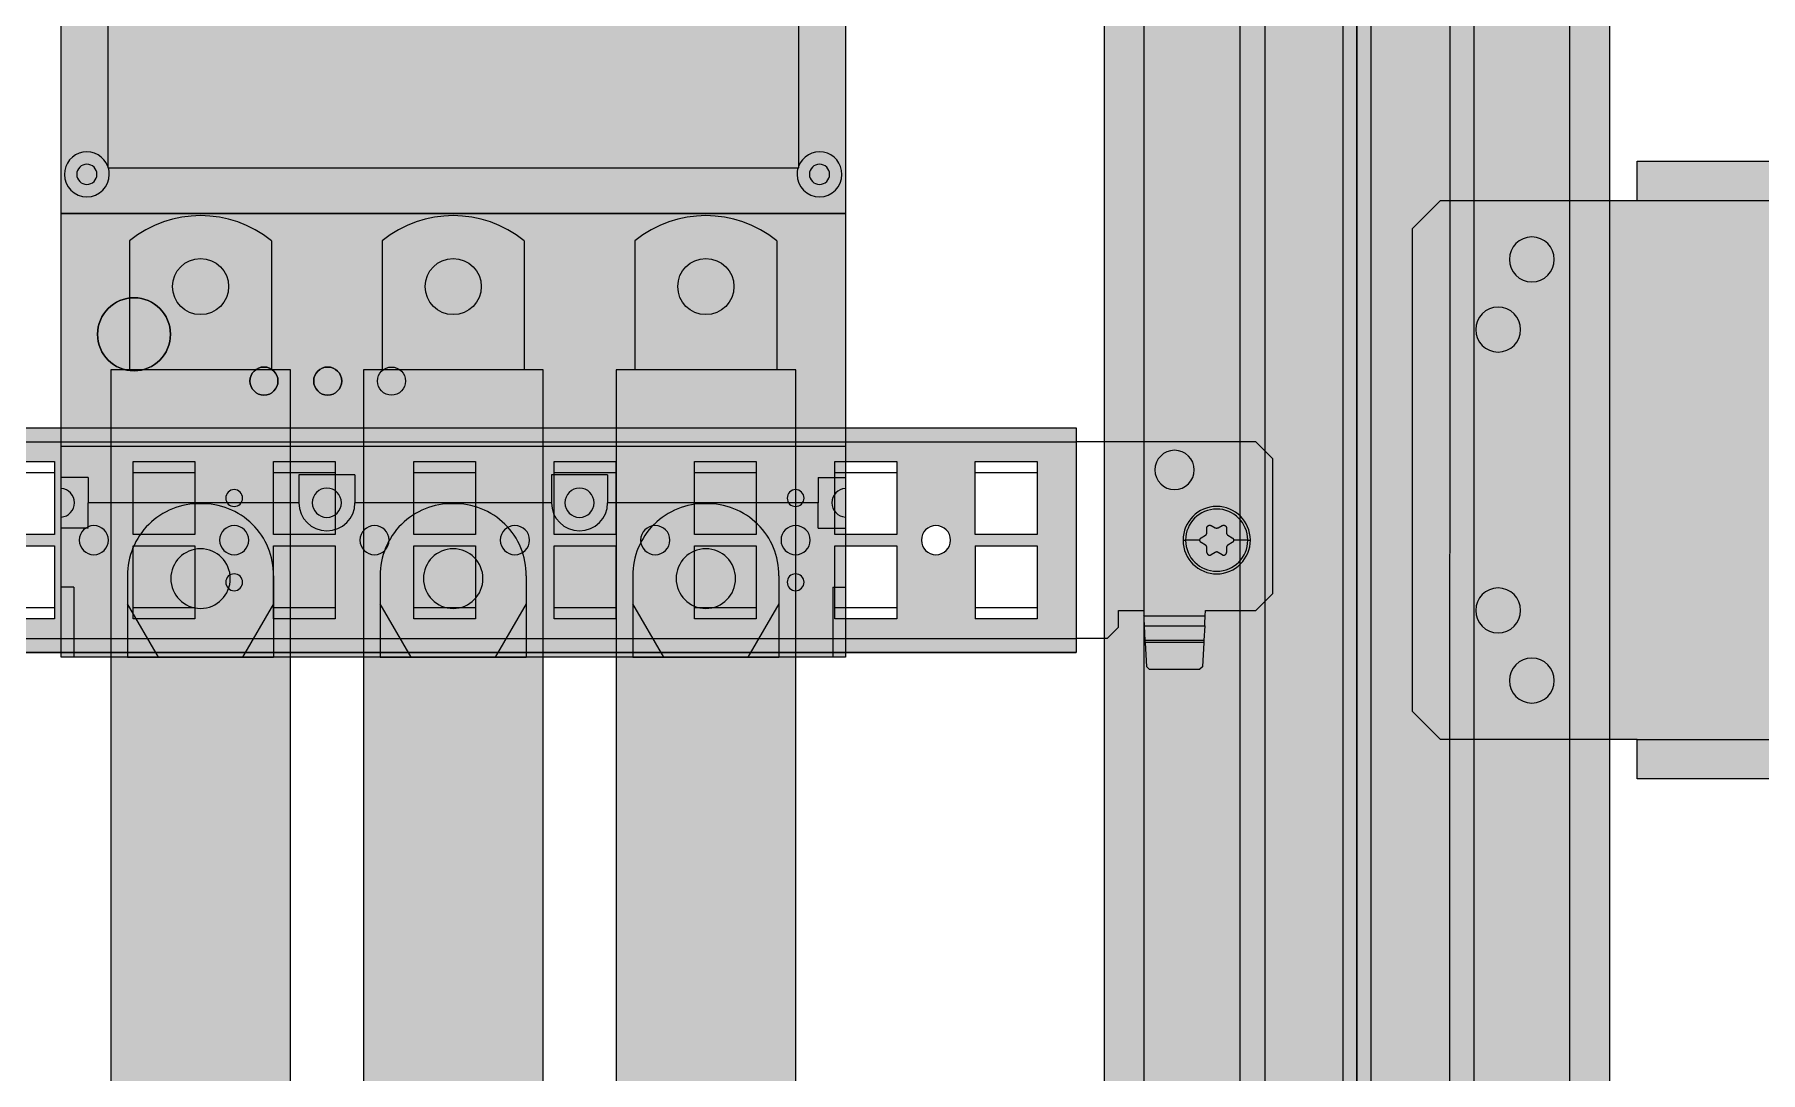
# Model space of a CAD drawing. Header units: millimetres. Extents: x 6914 to 9858, y -2771 to -210.
# Drawn here: x 7078.9 to 7386.3, y -1448.6 to -1263.8 of the extents above; entities that cross this region are included whole.
import ezdxf

# ---------------------------------------------------------------- set-up
doc = ezdxf.new("R2010")
doc.units = ezdxf.units.MM
doc.layers.get('0').update_dxf_attribs({"lineweight": 9})
for name, color, linetype in [('APPAREILLAGE', 7, 'Continuous'), ('HIDDEN', 7, 'Continuous'), ('REPARTITION', 7, 'Continuous')]:
    doc.layers.add(name, color=color, linetype=linetype)
for name, color, linetype, lineweight in [('THICK', 7, 'Continuous', 13), ('Монтаж', 7, 'Continuous', 9), ('тонкая', 7, 'Continuous', 13)]:
    doc.layers.add(name, color=color, linetype=linetype, lineweight=lineweight)

# ---------------------------------------------------------------- blocks, each defined once
blk = doc.blocks.new('VW3A99ACFCB')
at = {"ltscale": 10, "true_color": 0xf0f0f0}
h = blk.add_hatch(color=7, dxfattribs=at)
h.dxf.hatch_style = 1
h.paths.add_polyline_path([(-250, -110), (-250, -103), (-285, -103), (-290, -98), (-290, -12), (-285, -7), (-250, -7), (-250, 0), (250, 0), (250, -7), (285, -7), (290, -12), (290, -98), (285, -103), (250, -103), (250, -110)])
at = {"ltscale": 40}
for p, q in [((-250, -7), (250, -7)), ((-250, -103), (250, -103))]:
    blk.add_line(p, q, dxfattribs=at)
at = {"ltscale": 10}
blk.add_lwpolyline([(-250, -110), (-250, -103), (-285, -103), (-290, -98), (-290, -12), (-285, -7), (-250, -7), (-250, 0), (250, 0), (250, -7), (285, -7), (290, -12), (290, -98), (285, -103), (250, -103), (250, -110), (-250, -110)], dxfattribs=at)
at = {"layer": 'HIDDEN'}
for p, q in [((-272.76, -17.5), (-272.76, -17.5)), ((-264.76, -17.5), (-264.76, -17.5)), ((-278.76, -30), (-278.76, -30)), ((-270.76, -30), (-270.76, -30)), ((-278.76, -80), (-278.76, -80)), ((-270.76, -80), (-270.76, -80)), ((-272.76, -92.5), (-272.76, -92.5)), ((-264.76, -92.5), (-264.76, -92.5))]:
    blk.add_line(p, q, dxfattribs=at)
at = {"layer": 'THICK'}
for centre, start, end in [((-268.76, -17.5), 360, 180), ((-268.76, -17.5), 180, 360), ((-274.76, -30), 360, 180), ((-274.76, -30), 180, 360), ((-274.76, -80), 360, 180), ((-274.76, -80), 180, 360), ((-268.76, -92.5), 360, 180), ((-268.76, -92.5), 180, 360)]:
    blk.add_arc(centre, 4, start, end, dxfattribs=at)
blk = doc.blocks.new('Из_буфера21322')
at = {"ltscale": 100, "true_color": 0xc5c7c4}
h = blk.add_hatch(color=9, dxfattribs=at)
h.paths.add_polyline_path([(-255, -1998.7), (255, -1998.7), (255, -1953.7), (-255, -1953.7)])
h.paths.add_polyline_path([(-300, -1998.7), (-255, -1998.7), (-255, -1987.3), (-300, -1987.3)])
h.paths.add_polyline_path([(300, 1.3), (255, 1.3), (255, -9.7), (300, -9.7)])
h.paths.add_polyline_path([(-255, 0), (255, 0), (255, -45), (-255, -45)])
h.paths.add_polyline_path([(-300, -9.7), (-255, -9.7), (-255, -1987.3), (-300, -1987.3)])
h.paths.add_polyline_path([(-300, 1.3), (-255, 1.3), (-255, -9.7), (-300, -9.7)])
at = {"ltscale": 100}
blk.add_lwpolyline([(-300, -9.7), (-255, -9.7), (-255, -1987.3), (-300, -1987.3)], close=True, dxfattribs=at)
at = {"layer": 'THICK'}
for p, q in [((-297.5, -11.13), (-297.5, -1985.88)), ((-283.26, -11.13), (-283.62, -1985.88)), ((-279.16, -11.13), (-279.16, -1985.88)), ((-262.1, -36.25), (-262.1, -1960.75)), ((-300, -211.13), (-300, -1985.88))]:
    blk.add_line(p, q, dxfattribs=at)
blk = doc.blocks.new('Из_буфера5619')
h = blk.add_hatch(color=252)
h.paths.add_polyline_path([(-16, -410.07), (16, -410.07), (16, -14.81), (-16, -14.81)])
h.paths.add_polyline_path([(-61, -410.07), (-29, -410.07), (-29, -14.81), (-61, -14.81)])
h.paths.add_polyline_path([(29, -410.07), (61, -410.07), (61, -14.81), (29, -14.81)])
for points in [[(-61, -410.07), (-29, -410.07), (-29, -14.81), (-61, -14.81)], [(-16, -410.07), (16, -410.07), (16, -14.81), (-16, -14.81)], [(29, -410.07), (61, -410.07), (61, -14.81), (29, -14.81)]]:
    blk.add_lwpolyline(points, close=True)
at = {"layer": 'REPARTITION', "color": 1}
for p, q in [((-57.63, 8.14), (-57.63, -14.81)), ((-32.37, 8.14), (-32.37, -14.81)), ((-12.63, 8.14), (-12.63, -14.81)), ((12.63, 8.14), (12.63, -14.81)), ((32.37, 8.14), (32.37, -14.81)), ((57.63, 8.14), (57.63, -14.81))]:
    blk.add_line(p, q, dxfattribs=at)
for centre in [(-45, 0), (0, 0), (45, 0)]:
    blk.add_circle(centre, 5, dxfattribs=at)
for centre in [(-45, -7.37), (0, -7.37), (45, -7.37)]:
    blk.add_arc(centre, 20, 50.8333, 129.1667, dxfattribs=at)
blk = doc.blocks.new('Из_буфера29820')
at = {"layer": 'Монтаж', "ltscale": 20, "true_color": 0xf0f0f0}
h = blk.add_hatch(color=7, dxfattribs=at)
h.paths.add_polyline_path([(-150, -2.5), (150, -2.5), (150, -37.5), (-150, -37.5)])
h.paths.add_polyline_path([(82, -6), (82, -19), (93, -19), (93, -6)], flags=16)
h.paths.add_polyline_path([(-143, -19), (-132, -19), (-132, -6), (-143, -6)], flags=16)
h.paths.add_polyline_path([(-122.4, -20, 1), (-127.6, -20, 1)], flags=16)
h.paths.add_polyline_path([(-118, -19), (-107, -19), (-107, -6), (-118, -6)], flags=16)
h.paths.add_polyline_path([(-97.4, -20, 1), (-102.6, -20, 1)], flags=16)
h.paths.add_polyline_path([(-93, -19), (-82, -19), (-82, -6), (-93, -6)], flags=16)
h.paths.add_polyline_path([(-72.4, -20, 1), (-77.6, -20, 1)], flags=16)
h.paths.add_polyline_path([(-68, -19), (-57, -19), (-57, -6), (-68, -6)], flags=16)
h.paths.add_polyline_path([(-47.4, -20, 1), (-52.6, -20, 1)], flags=16)
h.paths.add_polyline_path([(-43, -19), (-32, -19), (-32, -6), (-43, -6)], flags=16)
h.paths.add_polyline_path([(-22.4, -20, 1), (-27.6, -20, 1)], flags=16)
h.paths.add_polyline_path([(-18, -19), (-7, -19), (-7, -6), (-18, -6)], flags=16)
h.paths.add_polyline_path([(2.6, -20, 1), (-2.6, -20, 1)], flags=16)
h.paths.add_polyline_path([(7, -19), (18, -19), (18, -6), (7, -6)], flags=16)
h.paths.add_polyline_path([(27.6, -20, 1), (22.4, -20, 1)], flags=16)
h.paths.add_polyline_path([(32, -19), (43, -19), (43, -6), (32, -6)], flags=16)
h.paths.add_polyline_path([(52.6, -20, 1), (47.4, -20, 1)], flags=16)
h.paths.add_polyline_path([(57, -19), (68, -19), (68, -6), (57, -6)], flags=16)
h.paths.add_polyline_path([(77.6, -20, 1), (72.4, -20, 1)], flags=16)
h.paths.add_polyline_path([(102.6, -20, 1), (97.4, -20, 1)], flags=16)
h.paths.add_polyline_path([(107, -19), (118, -19), (118, -6), (107, -6)], flags=16)
h.paths.add_polyline_path([(-143, -34), (-132, -34), (-132, -21), (-143, -21)], flags=16)
h.paths.add_polyline_path([(-118, -34), (-107, -34), (-107, -21), (-118, -21)], flags=16)
h.paths.add_polyline_path([(-93, -34), (-82, -34), (-82, -21), (-93, -21)], flags=16)
h.paths.add_polyline_path([(-68, -34), (-57, -34), (-57, -21), (-68, -21)], flags=16)
h.paths.add_polyline_path([(-43, -34), (-32, -34), (-32, -21), (-43, -21)], flags=16)
h.paths.add_polyline_path([(-18, -34), (-7, -34), (-7, -21), (-18, -21)], flags=16)
h.paths.add_polyline_path([(7, -34), (18, -34), (18, -21), (7, -21)], flags=16)
h.paths.add_polyline_path([(32, -34), (43, -34), (43, -21), (32, -21)], flags=16)
h.paths.add_polyline_path([(57, -34), (68, -34), (68, -21), (57, -21)], flags=16)
h.paths.add_polyline_path([(82, -34), (93, -34), (93, -21), (82, -21)], flags=16)
h.paths.add_polyline_path([(107, -34), (118, -34), (118, -21), (107, -21)], flags=16)
h.paths.add_polyline_path([(101.5, -27.5, 1), (98.5, -27.5, 1)], flags=16)
h.paths.add_polyline_path([(101.5, -12.5, 1), (98.5, -12.5, 1)], flags=16)
h.paths.add_polyline_path([(1.5, -27.5, 1), (-1.5, -27.5, 1)], flags=16)
h.paths.add_polyline_path([(1.5, -12.5, 1), (-1.5, -12.5, 1)], flags=16)
h.paths.add_polyline_path([(-98.5, -27.5, 1), (-101.5, -27.5, 1)], flags=16)
h.paths.add_polyline_path([(-98.5, -12.5, 1), (-101.5, -12.5, 1)], flags=16)
h.paths.add_polyline_path([(127.6, -20, 1), (122.4, -20, 1)], flags=16)
h.paths.add_polyline_path([(132, -19), (143, -19), (143, -6), (132, -6)], flags=16)
h.paths.add_polyline_path([(143, -21), (132, -21), (132, -34), (143, -34)], flags=16)
h.paths.add_polyline_path([(-150, 0), (150, 0), (150, -2.5), (-150, -2.5)])
h.paths.add_polyline_path([(-150, -37.5), (150, -37.5), (150, -40), (-150, -40)])
at = {"layer": 'Монтаж'}
for p, q in [((-150, 0), (150, 0)), ((-150, -2.5), (150, -2.5)), ((182, -2.5), (150, -2.5)), ((182, -2.5), (185, -5.5)), ((-43, -6), (-32, -6)), ((-32, -6), (-32, -19)), ((-18, -19), (-18, -6)), ((-18, -6), (-7, -6)), ((-7, -6), (-7, -19)), ((7, -19), (7, -6)), ((7, -6), (18, -6)), ((18, -6), (18, -19)), ((32, -19), (32, -6)), ((32, -6), (43, -6)), ((43, -6), (43, -19)), ((57, -19), (57, -6)), ((57, -6), (68, -6)), ((68, -6), (68, -19)), ((82, -19), (82, -6)), ((82, -6), (93, -6)), ((93, -6), (93, -19)), ((107, -19), (107, -6)), ((107, -6), (118, -6)), ((118, -6), (118, -19)), ((132, -19), (132, -6)), ((132, -6), (143, -6)), ((143, -6), (143, -19)), ((185, -29.5), (185, -5.5)), ((-32, -8), (-43, -8)), ((-7, -8), (-18, -8)), ((18, -8), (7, -8)), ((43, -8), (32, -8)), ((68, -8), (57, -8)), ((93, -8), (82, -8)), ((118, -8), (107, -8)), ((143, -8), (132, -8)), ((173.25, -17.79), (173.26, -17.76)), ((173.25, -17.81), (173.25, -17.79)), ((173.25, -17.83), (173.25, -17.81)), ((173.25, -18.7), (173.25, -17.83)), ((173.26, -17.74), (173.27, -17.71)), ((173.26, -17.76), (173.26, -17.74)), ((173.27, -17.69), (173.28, -17.66)), ((173.27, -17.71), (173.27, -17.69)), ((173.28, -17.66), (173.29, -17.64)), ((173.29, -17.64), (173.3, -17.62)), ((173.3, -17.62), (173.31, -17.6)), ((173.31, -17.6), (173.32, -17.58)), ((173.32, -17.58), (173.34, -17.56)), ((173.34, -17.56), (173.35, -17.54)), ((173.35, -17.54), (173.37, -17.52)), ((173.37, -17.52), (173.38, -17.5)), ((173.38, -17.5), (173.4, -17.48)), ((173.4, -17.48), (173.42, -17.46)), ((173.42, -17.46), (173.43, -17.45)), ((173.43, -17.45), (173.45, -17.43)), ((173.45, -17.43), (173.47, -17.42)), ((173.47, -17.42), (173.49, -17.41)), ((173.49, -17.41), (173.52, -17.39)), ((173.52, -17.39), (173.54, -17.38)), ((173.54, -17.38), (173.56, -17.37)), ((173.56, -17.37), (173.58, -17.36)), ((173.58, -17.36), (173.61, -17.36)), ((173.61, -17.36), (173.63, -17.35)), ((173.63, -17.35), (173.65, -17.34)), ((173.65, -17.34), (173.68, -17.34)), ((173.68, -17.34), (173.7, -17.34)), ((173.7, -17.34), (173.73, -17.34)), ((173.73, -17.34), (173.75, -17.33)), ((173.75, -17.33), (173.78, -17.34)), ((173.78, -17.34), (173.8, -17.34)), ((173.8, -17.34), (173.83, -17.34)), ((173.83, -17.34), (173.85, -17.35)), ((173.85, -17.35), (173.88, -17.35)), ((173.88, -17.35), (173.9, -17.36)), ((173.9, -17.36), (173.93, -17.37)), ((173.93, -17.37), (173.95, -17.38)), ((173.95, -17.38), (173.98, -17.39)), ((173.98, -17.39), (174, -17.4)), ((174, -17.4), (174.75, -17.83)), ((174.77, -17.85), (174.75, -17.83)), ((174.8, -17.86), (174.77, -17.85)), ((174.82, -17.87), (174.8, -17.86)), ((174.85, -17.88), (174.82, -17.87)), ((174.87, -17.88), (174.85, -17.88)), ((174.9, -17.89), (174.87, -17.88)), ((174.92, -17.9), (174.9, -17.89)), ((174.95, -17.9), (174.92, -17.9)), ((174.97, -17.9), (174.95, -17.9)), ((175, -17.9), (174.97, -17.9)), ((175.03, -17.9), (175, -17.9)), ((175.06, -17.9), (175.03, -17.9)), ((175.09, -17.89), (175.06, -17.9)), ((175.12, -17.89), (175.09, -17.89)), ((175.14, -17.88), (175.12, -17.89)), ((175.17, -17.87), (175.14, -17.88)), ((175.2, -17.86), (175.17, -17.87)), ((175.22, -17.85), (175.2, -17.86)), ((175.25, -17.83), (175.22, -17.85)), ((175.25, -17.83), (176, -17.4)), ((176, -17.4), (176.02, -17.39)), ((176.02, -17.39), (176.05, -17.38)), ((176.05, -17.38), (176.07, -17.37)), ((176.07, -17.37), (176.1, -17.36)), ((176.1, -17.36), (176.12, -17.35)), ((176.12, -17.35), (176.15, -17.35)), ((176.15, -17.35), (176.17, -17.34)), ((176.17, -17.34), (176.2, -17.34)), ((176.2, -17.34), (176.22, -17.34)), ((176.22, -17.34), (176.25, -17.33)), ((176.25, -17.33), (176.27, -17.34)), ((176.27, -17.34), (176.3, -17.34)), ((176.3, -17.34), (176.32, -17.34)), ((176.32, -17.34), (176.35, -17.34)), ((176.35, -17.34), (176.37, -17.35)), ((176.37, -17.35), (176.4, -17.36)), ((176.4, -17.36), (176.42, -17.36)), ((176.42, -17.36), (176.44, -17.37)), ((176.44, -17.37), (176.46, -17.38)), ((176.46, -17.38), (176.49, -17.39)), ((176.49, -17.39), (176.51, -17.41)), ((176.51, -17.41), (176.53, -17.42)), ((176.53, -17.42), (176.55, -17.43)), ((176.55, -17.43), (176.57, -17.45)), ((176.57, -17.45), (176.59, -17.46)), ((176.59, -17.46), (176.6, -17.48)), ((176.6, -17.48), (176.62, -17.5)), ((176.62, -17.5), (176.64, -17.52)), ((176.64, -17.52), (176.65, -17.54)), ((176.65, -17.54), (176.67, -17.56)), ((176.67, -17.56), (176.68, -17.58)), ((176.68, -17.58), (176.69, -17.6)), ((176.69, -17.6), (176.7, -17.62)), ((176.7, -17.62), (176.71, -17.64)), ((176.71, -17.64), (176.72, -17.67)), ((176.72, -17.67), (176.73, -17.69)), ((176.73, -17.69), (176.73, -17.71)), ((176.73, -17.71), (176.74, -17.74)), ((176.74, -17.74), (176.74, -17.76)), ((176.74, -17.76), (176.75, -17.79)), ((176.75, -17.79), (176.75, -17.81)), ((176.75, -17.81), (176.75, -17.83)), ((176.75, -17.83), (176.75, -18.7)), ((-32, -19), (-43, -19)), ((-43, -21), (-32, -21)), ((-32, -21), (-32, -34)), ((-7, -19), (-18, -19)), ((-18, -34), (-18, -21)), ((-18, -21), (-7, -21)), ((-7, -21), (-7, -34)), ((18, -19), (7, -19)), ((7, -34), (7, -21)), ((7, -21), (18, -21)), ((18, -21), (18, -34)), ((43, -19), (32, -19)), ((32, -34), (32, -21)), ((32, -21), (43, -21)), ((43, -21), (43, -34)), ((68, -19), (57, -19)), ((57, -34), (57, -21)), ((57, -21), (68, -21)), ((68, -21), (68, -34)), ((93, -19), (82, -19)), ((82, -34), (82, -21)), ((82, -21), (93, -21)), ((93, -21), (93, -34)), ((118, -19), (107, -19)), ((107, -34), (107, -21)), ((107, -21), (118, -21)), ((118, -21), (118, -34)), ((143, -19), (132, -19)), ((132, -21), (132, -34)), ((132, -21), (143, -21)), ((143, -21), (143, -34)), ((169, -20.01), (169, -20)), ((169, -20), (169.01, -20)), ((169.01, -20), (169.01, -20)), ((169.01, -20), (169.02, -20)), ((169.02, -20), (169.03, -20)), ((169.03, -20), (169.05, -20)), ((169.05, -20), (169.07, -20)), ((169.07, -20), (169.09, -20)), ((169.09, -20), (169.11, -20)), ((169.11, -20), (169.13, -20)), ((169.13, -20), (169.16, -20)), ((169.16, -20), (169.19, -20)), ((169.19, -20), (169.22, -20)), ((169.22, -20), (169.26, -20)), ((169.26, -20), (169.29, -20)), ((169.29, -20), (169.33, -20)), ((169.33, -20), (169.37, -20)), ((169.37, -20), (169.41, -20)), ((169.41, -20), (169.46, -20)), ((172, -20), (169.46, -20)), ((172, -19.95), (172.01, -19.92)), ((172, -19.97), (172, -19.95)), ((172, -20), (172, -19.97)), ((172, -20.03), (172, -20)), ((172, -20.05), (172, -20.03)), ((172.01, -20.08), (172, -20.05)), ((172.01, -19.89), (172.02, -19.87)), ((172.01, -19.92), (172.01, -19.89)), ((172.01, -20.11), (172.01, -20.08)), ((172.02, -20.13), (172.01, -20.11)), ((172.02, -19.87), (172.03, -19.84)), ((172.03, -20.16), (172.02, -20.13)), ((172.03, -19.84), (172.04, -19.81)), ((172.04, -20.19), (172.03, -20.16)), ((172.04, -19.81), (172.05, -19.79)), ((172.05, -20.21), (172.04, -20.19)), ((172.05, -19.79), (172.06, -19.76)), ((172.06, -20.24), (172.05, -20.21)), ((172.06, -19.76), (172.07, -19.74)), ((172.07, -20.26), (172.06, -20.24)), ((172.07, -19.74), (172.09, -19.72)), ((172.09, -20.28), (172.07, -20.26)), ((172.09, -19.72), (172.1, -19.69)), ((172.1, -20.31), (172.09, -20.28)), ((172.1, -19.69), (172.12, -19.67)), ((172.12, -20.33), (172.1, -20.31)), ((172.12, -19.67), (172.14, -19.65)), ((172.14, -20.35), (172.12, -20.33)), ((172.14, -19.65), (172.16, -19.63)), ((172.16, -20.37), (172.14, -20.35)), ((172.16, -19.63), (172.18, -19.61)), ((172.18, -20.39), (172.16, -20.37)), ((172.18, -19.61), (172.2, -19.6)), ((172.2, -20.4), (172.18, -20.39)), ((172.2, -19.6), (172.23, -19.58)), ((172.23, -20.42), (172.2, -20.4)), ((172.23, -19.58), (172.25, -19.57)), ((172.25, -20.43), (172.23, -20.42)), ((172.25, -19.57), (173, -19.13)), ((173, -20.87), (172.25, -20.43)), ((173, -19.13), (173.02, -19.12)), ((173.02, -20.88), (173, -20.87)), ((173.02, -19.12), (173.05, -19.1)), ((173.05, -20.9), (173.02, -20.88)), ((173.05, -19.1), (173.07, -19.09)), ((173.07, -20.91), (173.05, -20.9)), ((173.07, -19.09), (173.09, -19.07)), ((173.09, -20.93), (173.07, -20.91)), ((173.09, -19.07), (173.11, -19.05)), ((173.11, -20.95), (173.09, -20.93)), ((173.11, -19.05), (173.13, -19.03)), ((173.13, -20.97), (173.11, -20.95)), ((173.13, -19.03), (173.15, -19.01)), ((173.14, -20.99), (173.13, -20.97)), ((173.16, -21.01), (173.14, -20.99)), ((173.15, -19.01), (173.16, -18.98)), ((173.16, -18.98), (173.18, -18.96)), ((173.18, -21.04), (173.16, -21.01)), ((173.18, -18.96), (173.19, -18.94)), ((173.19, -21.06), (173.18, -21.04)), ((173.19, -18.94), (173.2, -18.91)), ((173.2, -21.08), (173.19, -21.06)), ((173.2, -18.91), (173.21, -18.89)), ((173.21, -21.11), (173.2, -21.08)), ((173.21, -18.89), (173.22, -18.86)), ((173.22, -21.14), (173.21, -21.11)), ((173.22, -18.86), (173.23, -18.84)), ((173.23, -21.16), (173.22, -21.14)), ((173.23, -18.84), (173.24, -18.81)), ((173.24, -21.19), (173.23, -21.16)), ((173.24, -18.78), (173.25, -18.76)), ((173.24, -18.81), (173.24, -18.78)), ((173.24, -21.22), (173.24, -21.19)), ((173.25, -21.24), (173.24, -21.22)), ((173.25, -18.73), (173.25, -18.7)), ((173.25, -18.76), (173.25, -18.73)), ((173.25, -21.27), (173.25, -21.24)), ((173.25, -21.3), (173.25, -21.27)), ((173.25, -22.17), (173.25, -21.3)), ((176.75, -18.7), (176.75, -18.73)), ((176.75, -18.73), (176.75, -18.76)), ((176.75, -18.76), (176.76, -18.78)), ((176.76, -21.22), (176.75, -21.24)), ((176.75, -21.24), (176.75, -21.27)), ((176.75, -21.27), (176.75, -21.3)), ((176.75, -21.3), (176.75, -22.17)), ((176.76, -18.78), (176.76, -18.81)), ((176.76, -18.81), (176.77, -18.84)), ((176.77, -21.16), (176.76, -21.19)), ((176.76, -21.19), (176.76, -21.22)), ((176.77, -18.84), (176.78, -18.86)), ((176.78, -21.14), (176.77, -21.16)), ((176.78, -18.86), (176.79, -18.89)), ((176.79, -21.11), (176.78, -21.14)), ((176.79, -18.89), (176.8, -18.92)), ((176.8, -21.09), (176.79, -21.11)), ((176.8, -18.92), (176.81, -18.94)), ((176.81, -21.06), (176.8, -21.09)), ((176.81, -18.94), (176.82, -18.96)), ((176.82, -21.04), (176.81, -21.06)), ((176.82, -18.96), (176.84, -18.99)), ((176.84, -21.02), (176.82, -21.04)), ((176.84, -18.99), (176.86, -19.01)), ((176.85, -20.99), (176.84, -21.02)), ((176.87, -20.97), (176.85, -20.99)), ((176.86, -19.01), (176.87, -19.03)), ((176.87, -19.03), (176.89, -19.05)), ((176.89, -20.95), (176.87, -20.97)), ((176.89, -19.05), (176.91, -19.07)), ((176.91, -20.93), (176.89, -20.95)), ((176.91, -19.07), (176.93, -19.09)), ((176.93, -20.91), (176.91, -20.93)), ((176.93, -19.09), (176.95, -19.1)), ((176.95, -20.9), (176.93, -20.91)), ((176.95, -19.1), (176.98, -19.12)), ((176.98, -20.88), (176.95, -20.9)), ((176.98, -19.12), (177, -19.13)), ((177, -20.87), (176.98, -20.88)), ((177, -19.13), (177.75, -19.57)), ((177.75, -20.43), (177, -20.87)), ((177.75, -19.57), (177.77, -19.58)), ((177.77, -20.42), (177.75, -20.43)), ((177.77, -19.58), (177.8, -19.6)), ((177.8, -20.4), (177.77, -20.42)), ((177.8, -19.6), (177.82, -19.61)), ((177.82, -20.39), (177.8, -20.4)), ((177.82, -19.61), (177.84, -19.63)), ((177.84, -20.37), (177.82, -20.39)), ((177.84, -19.63), (177.86, -19.65)), ((177.86, -20.35), (177.84, -20.37)), ((177.86, -19.65), (177.88, -19.67)), ((177.88, -20.33), (177.86, -20.35)), ((177.88, -19.67), (177.9, -19.69)), ((177.9, -20.31), (177.88, -20.33)), ((177.9, -19.69), (177.91, -19.72)), ((177.91, -20.28), (177.9, -20.31)), ((177.91, -19.72), (177.93, -19.74)), ((177.93, -20.26), (177.91, -20.28)), ((177.93, -19.74), (177.94, -19.76)), ((177.94, -20.24), (177.93, -20.26)), ((177.94, -19.76), (177.95, -19.79)), ((177.95, -20.21), (177.94, -20.24)), ((177.95, -19.79), (177.96, -19.81)), ((177.96, -20.19), (177.95, -20.21)), ((177.96, -19.81), (177.97, -19.84)), ((177.97, -20.16), (177.96, -20.19)), ((177.97, -19.84), (177.98, -19.87)), ((177.98, -20.13), (177.97, -20.16)), ((177.98, -19.87), (177.99, -19.89)), ((177.99, -20.11), (177.98, -20.13)), ((177.99, -19.89), (177.99, -19.92)), ((177.99, -19.92), (178, -19.95)), ((178, -20.05), (177.99, -20.08)), ((177.99, -20.08), (177.99, -20.11)), ((178, -19.95), (178, -19.97)), ((178, -19.97), (178, -20)), ((180.54, -20), (178, -20)), ((178, -20), (178, -20.03)), ((178, -20.03), (178, -20.05)), ((180.54, -20), (181, -20)), ((173.25, -22.17), (173.25, -22.19)), ((173.25, -22.19), (173.25, -22.21)), ((173.25, -22.21), (173.26, -22.24)), ((173.26, -22.24), (173.26, -22.26)), ((173.26, -22.26), (173.26, -22.28)), ((173.26, -22.28), (173.27, -22.3)), ((173.27, -22.3), (173.28, -22.33)), ((173.28, -22.33), (173.28, -22.35)), ((173.28, -22.35), (173.29, -22.37)), ((173.29, -22.37), (173.3, -22.39)), ((173.3, -22.39), (173.31, -22.41)), ((173.31, -22.41), (173.33, -22.43)), ((173.33, -22.43), (173.34, -22.45)), ((173.34, -22.45), (173.35, -22.47)), ((173.35, -22.47), (173.37, -22.49)), ((173.37, -22.49), (173.38, -22.5)), ((173.38, -22.5), (173.4, -22.52)), ((173.4, -22.52), (173.41, -22.54)), ((173.41, -22.54), (173.43, -22.55)), ((173.43, -22.55), (173.45, -22.57)), ((173.45, -22.57), (173.47, -22.58)), ((173.47, -22.58), (173.49, -22.59)), ((173.49, -22.59), (173.51, -22.6)), ((173.51, -22.6), (173.53, -22.61)), ((173.53, -22.61), (173.55, -22.62)), ((173.55, -22.62), (173.57, -22.63)), ((173.57, -22.63), (173.59, -22.64)), ((173.59, -22.64), (173.61, -22.65)), ((173.61, -22.65), (173.64, -22.65)), ((173.64, -22.65), (173.66, -22.66)), ((173.66, -22.66), (173.68, -22.66)), ((173.68, -22.66), (173.7, -22.66)), ((173.7, -22.66), (173.73, -22.66)), ((173.73, -22.66), (173.75, -22.67)), ((173.75, -22.67), (173.78, -22.66)), ((173.78, -22.66), (173.8, -22.66)), ((173.8, -22.66), (173.83, -22.66)), ((173.83, -22.66), (173.85, -22.65)), ((173.85, -22.65), (173.88, -22.65)), ((173.88, -22.65), (173.9, -22.64)), ((173.9, -22.64), (173.93, -22.63)), ((173.93, -22.63), (173.95, -22.62)), ((173.95, -22.62), (173.98, -22.61)), ((173.98, -22.61), (174, -22.6)), ((174.75, -22.17), (174, -22.6)), ((174.78, -22.15), (174.75, -22.17)), ((174.8, -22.14), (174.78, -22.15)), ((174.83, -22.13), (174.8, -22.14)), ((174.86, -22.12), (174.83, -22.13)), ((174.88, -22.11), (174.86, -22.12)), ((174.91, -22.11), (174.88, -22.11)), ((174.94, -22.1), (174.91, -22.11)), ((174.97, -22.1), (174.94, -22.1)), ((175, -22.1), (174.97, -22.1)), ((175.03, -22.1), (175, -22.1)), ((175.05, -22.1), (175.03, -22.1)), ((175.08, -22.1), (175.05, -22.1)), ((175.1, -22.11), (175.08, -22.1)), ((175.13, -22.12), (175.1, -22.11)), ((175.15, -22.12), (175.13, -22.12)), ((175.18, -22.13), (175.15, -22.12)), ((175.2, -22.14), (175.18, -22.13)), ((175.23, -22.15), (175.2, -22.14)), ((175.25, -22.17), (175.23, -22.15)), ((176, -22.6), (175.25, -22.17)), ((176, -22.6), (176.02, -22.61)), ((176.02, -22.61), (176.05, -22.62)), ((176.05, -22.62), (176.07, -22.63)), ((176.07, -22.63), (176.1, -22.64)), ((176.1, -22.64), (176.12, -22.65)), ((176.12, -22.65), (176.15, -22.65)), ((176.15, -22.65), (176.17, -22.66)), ((176.17, -22.66), (176.2, -22.66)), ((176.2, -22.66), (176.22, -22.66)), ((176.22, -22.66), (176.25, -22.67)), ((176.25, -22.67), (176.27, -22.66)), ((176.27, -22.66), (176.3, -22.66)), ((176.3, -22.66), (176.32, -22.66)), ((176.32, -22.66), (176.34, -22.66)), ((176.34, -22.66), (176.36, -22.65)), ((176.36, -22.65), (176.39, -22.65)), ((176.39, -22.65), (176.41, -22.64)), ((176.41, -22.64), (176.43, -22.63)), ((176.43, -22.63), (176.45, -22.62)), ((176.45, -22.62), (176.47, -22.61)), ((176.47, -22.61), (176.49, -22.6)), ((176.49, -22.6), (176.51, -22.59)), ((176.51, -22.59), (176.53, -22.58)), ((176.53, -22.58), (176.55, -22.57)), ((176.55, -22.57), (176.57, -22.55)), ((176.57, -22.55), (176.59, -22.54)), ((176.59, -22.54), (176.6, -22.52)), ((176.6, -22.52), (176.62, -22.5)), ((176.62, -22.5), (176.63, -22.49)), ((176.63, -22.49), (176.65, -22.47)), ((176.65, -22.47), (176.66, -22.45)), ((176.66, -22.45), (176.67, -22.43)), ((176.67, -22.43), (176.69, -22.41)), ((176.69, -22.41), (176.7, -22.39)), ((176.7, -22.39), (176.71, -22.37)), ((176.71, -22.37), (176.72, -22.35)), ((176.72, -22.33), (176.73, -22.3)), ((176.72, -22.35), (176.72, -22.33)), ((176.73, -22.3), (176.74, -22.28)), ((176.74, -22.24), (176.75, -22.21)), ((176.74, -22.26), (176.74, -22.24)), ((176.74, -22.28), (176.74, -22.26)), ((176.75, -22.19), (176.75, -22.17)), ((176.75, -22.21), (176.75, -22.19)), ((185, -29.5), (182, -32.5)), ((-43, -32), (-32, -32)), ((-18, -32), (-7, -32)), ((7, -32), (18, -32)), ((32, -32), (43, -32)), ((57, -32), (68, -32)), ((82, -32), (93, -32)), ((107, -32), (118, -32)), ((132, -32), (143, -32)), ((157.5, -35.5), (157.5, -32.5)), ((157.5, -32.5), (162, -32.5)), ((162, -32.5), (162.05, -33.46)), ((162.05, -33.46), (172.95, -33.46)), ((162.06, -33.57), (162.05, -33.46)), ((162.06, -33.68), (162.06, -33.57)), ((162.07, -33.78), (162.06, -33.68)), ((162.07, -33.89), (162.07, -33.78)), ((172.93, -33.78), (172.94, -33.68)), ((172.93, -33.89), (172.93, -33.78)), ((172.94, -33.57), (172.95, -33.46)), ((172.94, -33.68), (172.94, -33.57)), ((172.95, -33.46), (173, -32.5)), ((173, -32.5), (182, -32.5)), ((-32, -34), (-43, -34)), ((-7, -34), (-18, -34)), ((18, -34), (7, -34)), ((43, -34), (32, -34)), ((68, -34), (57, -34)), ((93, -34), (82, -34)), ((118, -34), (107, -34)), ((143, -34), (132, -34)), ((157.5, -35.5), (155.5, -37.5)), ((162.08, -33.99), (162.07, -33.89)), ((162.08, -34.09), (162.08, -33.99)), ((162.09, -34.19), (162.08, -34.09)), ((162.09, -34.28), (162.09, -34.19)), ((162.1, -34.38), (162.09, -34.28)), ((162.1, -34.47), (162.1, -34.38)), ((162.11, -34.56), (162.1, -34.47)), ((162.11, -34.65), (162.11, -34.56)), ((162.12, -34.74), (162.11, -34.65)), ((162.12, -34.83), (162.12, -34.74)), ((162.13, -34.91), (162.12, -34.83)), ((162.13, -34.99), (162.13, -34.91)), ((162.13, -35.07), (162.13, -34.99)), ((162.14, -35.15), (162.13, -35.07)), ((162.14, -35.23), (162.14, -35.15)), ((162.28, -37.85), (162.14, -35.23)), ((162.14, -35.23), (172.86, -35.23)), ((172.86, -35.23), (172.72, -37.85)), ((172.86, -35.15), (172.87, -35.07)), ((172.86, -35.23), (172.86, -35.15)), ((172.87, -34.91), (172.88, -34.83)), ((172.87, -34.99), (172.87, -34.91)), ((172.87, -35.07), (172.87, -34.99)), ((172.88, -34.74), (172.89, -34.65)), ((172.88, -34.83), (172.88, -34.74)), ((172.89, -34.56), (172.9, -34.47)), ((172.89, -34.65), (172.89, -34.56)), ((172.9, -34.38), (172.91, -34.28)), ((172.9, -34.47), (172.9, -34.38)), ((172.91, -34.19), (172.92, -34.09)), ((172.91, -34.28), (172.91, -34.19)), ((172.92, -33.99), (172.93, -33.89)), ((172.92, -34.09), (172.92, -33.99)), ((-150, -37.5), (150, -37.5)), ((155.5, -37.5), (150, -37.5)), ((162.28, -37.87), (162.28, -37.85)), ((172.72, -37.85), (162.28, -37.85)), ((162.28, -37.89), (162.28, -37.87)), ((162.28, -37.9), (162.28, -37.89)), ((162.28, -37.92), (162.28, -37.9)), ((162.28, -37.93), (162.28, -37.92)), ((162.29, -37.95), (162.28, -37.93)), ((162.29, -37.97), (162.29, -37.95)), ((162.29, -37.99), (162.29, -37.97)), ((162.29, -38.01), (162.29, -37.99)), ((162.29, -38.02), (162.29, -38.01)), ((162.29, -38.04), (162.29, -38.02)), ((162.29, -38.06), (162.29, -38.04)), ((162.29, -38.08), (162.29, -38.06)), ((162.29, -38.1), (162.29, -38.08)), ((162.29, -38.12), (162.29, -38.1)), ((162.3, -38.14), (162.29, -38.12)), ((162.3, -38.16), (162.3, -38.14)), ((162.3, -38.19), (162.3, -38.16)), ((162.3, -38.21), (162.3, -38.19)), ((162.53, -42.53), (162.3, -38.21)), ((172.7, -38.21), (162.3, -38.21)), ((172.7, -38.21), (172.47, -42.53)), ((172.71, -38.12), (172.7, -38.14)), ((172.7, -38.14), (172.7, -38.16)), ((172.7, -38.16), (172.7, -38.19)), ((172.7, -38.19), (172.7, -38.21)), ((172.72, -37.93), (172.71, -37.95)), ((172.71, -37.95), (172.71, -37.97)), ((172.71, -37.97), (172.71, -37.99)), ((172.71, -37.99), (172.71, -38.01)), ((172.71, -38.01), (172.71, -38.02)), ((172.71, -38.02), (172.71, -38.04)), ((172.71, -38.04), (172.71, -38.06)), ((172.71, -38.06), (172.71, -38.08)), ((172.71, -38.08), (172.71, -38.1)), ((172.71, -38.1), (172.71, -38.12)), ((172.72, -37.85), (172.72, -37.87)), ((172.72, -37.87), (172.72, -37.89)), ((172.72, -37.89), (172.72, -37.9)), ((172.72, -37.9), (172.72, -37.92)), ((172.72, -37.92), (172.72, -37.93)), ((-150, -40), (150, -40)), ((163, -43), (162.53, -42.53)), ((163, -43), (172, -43)), ((172.47, -42.53), (172, -43))]:
    blk.add_line(p, q, dxfattribs=at)
at = {"layer": 'Монтаж', "ltscale": 20}
blk.add_lwpolyline([(-150, 0), (150, 0), (150, -40), (-150, -40)], close=True, dxfattribs=at)
at = {"layer": 'Монтаж'}
for centre, radius, start, end in [((167.5, -7.5), 3.5, 0, 180), ((167.5, -7.5), 3.5, 180, 0), ((0, -12.5), 1.5, 0, 180), ((100, -12.5), 1.5, 0, 180), ((0, -12.5), 1.5, 180, 0), ((100, -12.5), 1.5, 180, 0), ((175, -20), 6, 0.3569, 180), ((175, -20), 5.54, 0.3569, 180), ((-25, -20), 2.6, 0, 180), ((0, -20), 2.6, 0, 180), ((25, -20), 2.6, 0, 180), ((50, -20), 2.6, 0, 180), ((75, -20), 2.6, 0, 180), ((100, -20), 2.6, 0, 180), ((125, -20), 2.6, 0, 180), ((-25, -20), 2.6, 180, 0), ((0, -20), 2.6, 180, 0), ((25, -20), 2.6, 180, 0), ((50, -20), 2.6, 180, 0), ((75, -20), 2.6, 180, 0), ((100, -20), 2.6, 180, 0), ((125, -20), 2.6, 180, 0), ((175, -20), 6, 180.3569, 0), ((175, -20), 6, 180, 180.3569), ((175, -20), 5.54, 180.3569, 0), ((175, -20), 5.54, 180, 180.3569), ((175, -20), 5.54, 0, 0.3569), ((175, -20), 6, 0, 0.3569), ((0, -27.5), 1.5, 0, 180), ((0, -27.5), 1.5, 180, 0), ((100, -27.5), 1.5, 0, 180), ((100, -27.5), 1.5, 180, 0)]:
    blk.add_arc(centre, radius, start, end, dxfattribs=at)
blk = doc.blocks.new('Из_буфера24705')
at = {"ltscale": 100, "true_color": 0xffffff}
h = blk.add_hatch(color=7, dxfattribs=at)
h.paths.add_polyline_path([(-19.85, -205.83, 1), (-24.85, -205.83, 1)])
h.paths.add_polyline_path([(-19.85, -205.83, 1), (-24.85, -205.83, 1)])
h.paths.add_polyline_path([(-31.21, -205.83, 1), (-36.21, -205.83, 1)])
h.paths.add_polyline_path([(-19.85, -205.83, 1), (-24.85, -205.83, 1)])
h.paths.add_polyline_path([(-31.21, -205.83, 1), (-36.21, -205.83, 1)])
h.paths.add_polyline_path([(-69.85, -176), (69.85, -176), (69.85, -217.5), (-69.85, -217.5)])
edge = h.paths.add_edge_path()
edge.add_arc((-56.85, -197.5), 6.5, 0, 360)
edge = h.paths.add_edge_path()
edge.add_arc((-33.71, -205.83), 2.5, 0, 360)
edge = h.paths.add_edge_path()
edge.add_arc((-22.35, -205.83), 2.5, 0, 360)
edge = h.paths.add_edge_path()
edge.add_arc((-10.99, -205.83), 2.5, 0, 360)
at = {"ltscale": 100}
blk.add_hatch(color=250, dxfattribs=at).paths.add_polyline_path([(-50.35, -197.5, 1), (-63.35, -197.5, 1)])
at = {"layer": 'тонкая', "ltscale": 100}
h = blk.add_hatch(color=252, dxfattribs=at)
h.paths.add_polyline_path([(-27.5, -227.5, 1), (-17.5, -227.5), (17.5, -227.5, 1), (27.5, -227.5), (65, -227.5), (65, -232), (69.85, -232), (69.85, -242.5), (67.6, -242.5), (67.6, -255), (58, -255), (58, -245.47), (58, -240.5, 0.423552), (44.98, -227.66, 0.422889), (32, -240.5), (32, -245.47), (32, -255), (13, -255), (13, -245.47), (13, -240.5, 0.423552), (-0.02, -227.66, 0.422889), (-13, -240.5), (-13, -245.47), (-13, -255), (-32, -255), (-32, -245.47), (-32, -240.5, 0.423552), (-45.02, -227.66, 0.422889), (-58, -240.5), (-58, -245.47), (-58, -255), (-67.6, -255), (-67.6, -242.5), (-69.85, -242.5), (-69.85, -232), (-65, -232), (-65, -227.5)])
h.paths.add_polyline_path([(-69.85, -217.5), (69.85, -217.5), (69.85, -223), (65, -223), (65, -227.5), (27.5, -227.5), (27.5, -222.5), (17.5, -222.5), (17.5, -227.5), (-17.5, -227.5), (-17.5, -222.5), (-27.5, -222.5), (-27.5, -227.5), (-65, -227.5), (-65, -223), (-69.85, -223)])
h.paths.add_polyline_path([(17.5, -222.5), (27.5, -222.5), (27.5, -227.5, -1), (17.5, -227.5)])
h.paths.add_polyline_path([(25.1, -227.5, 1), (19.9, -227.5, 1)], flags=16)
h.paths.add_polyline_path([(25.1, -227.5, 1), (19.9, -227.5, 1)])
h.paths.add_polyline_path([(-19.9, -227.5, 1), (-25.1, -227.5, 1)])
h.paths.add_polyline_path([(-27.5, -222.5), (-17.5, -222.5), (-17.5, -227.5, -1), (-27.5, -227.5)])
h.paths.add_polyline_path([(-19.9, -227.5, 1), (-25.1, -227.5, 1)], flags=16)
h.paths.add_polyline_path([(-69.85, -224.95, -0.942809), (-69.85, -230.05)])
h.paths.add_polyline_path([(-69.85, -223), (-65, -223), (-65, -227.5), (-65, -232), (-69.85, -232), (-69.85, -230.05, 0.942809), (-69.85, -224.95)])
h.paths.add_polyline_path([(-69.85, -242.5), (-67.6, -242.5), (-67.6, -255), (-69.85, -255)])
h.paths.add_polyline_path([(-58, -245.47), (-52.5, -255), (-58, -255)])
h.paths.add_polyline_path([(-37.5, -255), (-32, -245.47), (-32, -255)])
h.paths.add_polyline_path([(-13, -245.47), (-7.5, -255), (-13, -255)])
h.paths.add_polyline_path([(7.5, -255), (13, -245.47), (13, -255)])
h.paths.add_polyline_path([(32, -245.47), (37.5, -255), (32, -255)])
h.paths.add_polyline_path([(52.5, -255), (58, -245.47), (58, -255)])
h.paths.add_polyline_path([(67.6, -242.5), (69.85, -242.5), (69.85, -255), (67.6, -255)])
h.paths.add_polyline_path([(69.85, -230.05, -0.942809), (69.85, -224.95)])
h.paths.add_polyline_path([(65, -223), (69.85, -223), (69.85, -224.95, 0.942809), (69.85, -230.05), (69.85, -232), (65, -232), (65, -227.5)])
h.paths.add_polyline_path([(-69.85, 0), (-67.6, 0), (-67.6, -12.5), (-69.85, -12.5)])
h.paths.add_polyline_path([(-69.85, -23), (-65, -23), (-65, -32), (-69.85, -32), (-69.85, -30.05, 0.942809), (-69.85, -24.95)])
h.paths.add_polyline_path([(-69.85, -24.95, -0.942809), (-69.85, -30.05)])
h.paths.add_polyline_path([(-19.9, -27.5, 1), (-25.1, -27.5, 1)])
h.paths.add_polyline_path([(25.1, -27.5, 1), (19.9, -27.5, 1)])
h.paths.add_polyline_path([(65, -23), (69.85, -23), (69.85, -24.95, 0.942809), (69.85, -30.05), (69.85, -32), (65, -32)])
h.paths.add_polyline_path([(69.85, -30.05, -0.942809), (69.85, -24.95)])
h.paths.add_polyline_path([(67.6, 0), (69.85, 0), (69.85, -12.5), (67.6, -12.5)])
h.paths.add_polyline_path([(52.5, 0), (58, 0), (58, -9.53)])
h.paths.add_polyline_path([(32, 0), (37.5, 0), (32, -9.53)])
h.paths.add_polyline_path([(7.5, 0), (13, 0), (13, -9.53)])
h.paths.add_polyline_path([(-13, 0), (-7.5, 0), (-13, -9.53)])
h.paths.add_polyline_path([(-37.5, 0), (-32, 0), (-32, -9.53)])
h.paths.add_polyline_path([(-58, 0), (-52.5, 0), (-58, -9.53)])
h.paths.add_polyline_path([(-32, 0), (-13, 0), (-13, -9.53), (-13, -14.5, 1), (13, -14.5), (13, -9.53), (13, 0), (32, 0), (32, -9.53), (32, -14.5, 1), (58, -14.5), (58, -9.53), (58, 0), (67.6, 0), (67.6, -12.5), (69.85, -12.5), (69.85, -23), (65, -23), (65, -32), (69.85, -32), (69.85, -32.52), (62.75, -32.52), (62.75, -27.77), (27.25, -27.77), (27.25, -32.52), (17.75, -32.52), (17.75, -27.77), (-17.75, -27.77), (-17.75, -32.52), (-27.25, -32.52), (-27.25, -27.77), (-62.75, -27.77), (-62.75, -32.52), (-69.85, -32.52), (-69.85, -32), (-65, -32), (-65, -23), (-69.85, -23), (-69.85, -12.5), (-67.6, -12.5), (-67.6, 0), (-58, 0), (-58, -9.53), (-58, -14.5, 1), (-32, -14.5), (-32, -9.53)])
h.paths.add_polyline_path([(-19.9, -27.5, 1), (-25.1, -27.5, 1)], flags=16)
h.paths.add_polyline_path([(25.1, -27.5, 1), (19.9, -27.5, 1)], flags=16)
h.paths.add_polyline_path([(27.25, -27.77), (62.75, -27.77), (62.75, -32.52), (69.85, -32.52), (69.85, -37.87), (-69.85, -37.87), (-69.85, -32.52), (-62.75, -32.52), (-62.75, -27.77), (-27.25, -27.77), (-27.25, -32.52), (-17.75, -32.52), (-17.75, -27.77), (17.75, -27.77), (17.75, -32.52), (27.25, -32.52)])
h.paths.add_polyline_path([(4.47, -32.77, 1), (-4.47, -32.77, 1)], flags=16)
h.paths.add_polyline_path([(1.8, -32.77, 1), (-1.8, -32.77, 1)], flags=0)
h.paths.add_polyline_path([(4.47, -32.77, 1), (-4.47, -32.77, 1)])
h.paths.add_polyline_path([(1.8, -32.77, 1), (-1.8, -32.77, 1)], flags=16)
h.paths.add_polyline_path([(15.18, -103.14, 1), (-5.17, -103.14, 1)])
h.paths.add_polyline_path([(11.42, -103.14, 1), (-1.41, -103.14, 1)], flags=16)
h.paths.add_polyline_path([(10.84, -103.14, 1), (-0.83, -103.14, 1)], flags=0)
h.paths.add_polyline_path([(7, -103.14, 1), (3, -103.14, 1)], flags=0)
h.paths.add_polyline_path([(15.18, -103.14, 1), (-5.17, -103.14, 1)])
h.paths.add_polyline_path([(11.42, -103.14, 1), (-1.41, -103.14, 1)], flags=16)
h.paths.add_polyline_path([(10.84, -103.14, 1), (-0.83, -103.14, 1)], flags=0)
h.paths.add_polyline_path([(7, -103.14, 1), (3, -103.14, 1)], flags=0)
h.paths.add_polyline_path([(10.84, -103.14, 1), (-0.83, -103.14, 1)])
h.paths.add_polyline_path([(7, -103.14, 1), (3, -103.14, 1)], flags=16)
h.paths.add_polyline_path([(15.18, -103.14, 1), (-5.17, -103.14, 1)])
h.paths.add_polyline_path([(11.42, -103.14, 1), (-1.41, -103.14, 1)], flags=16)
h.paths.add_polyline_path([(10.84, -103.14, 1), (-0.83, -103.14, 1)], flags=0)
h.paths.add_polyline_path([(7, -103.14, 1), (3, -103.14, 1)], flags=0)
h.paths.add_polyline_path([(10.84, -103.14, 1), (-0.83, -103.14, 1)])
h.paths.add_polyline_path([(7, -103.14, 1), (3, -103.14, 1)], flags=16)
h.paths.add_polyline_path([(-69.85, -37.87), (69.85, -37.87), (69.85, -176), (-69.85, -176)])
at = {"layer": 'тонкая', "ltscale": 100, "true_color": 0xf0f0f0}
h = blk.add_hatch(color=7, dxfattribs=at)
h.paths.add_polyline_path([(5.3, -14, 1), (-5.3, -14, 1)])
h.paths.add_polyline_path([(50.3, -14, 1), (39.7, -14, 1)])
h.paths.add_polyline_path([(-52.5, 0), (-37.5, 0), (-32, -9.53), (-32, -14.5, -1), (-58, -14.5), (-58, -9.53)])
h.paths.add_polyline_path([(-39.7, -14, 1), (-50.3, -14, 1)], flags=16)
h.paths.add_polyline_path([(-7.5, 0), (7.5, 0), (13, -9.53), (13, -14.5, -1), (-13, -14.5), (-13, -9.53)])
h.paths.add_polyline_path([(5.3, -14, 1), (-5.3, -14, 1)], flags=16)
h.paths.add_polyline_path([(37.5, 0), (52.5, 0), (58, -9.53), (58, -14.5, -1), (32, -14.5), (32, -9.53)])
h.paths.add_polyline_path([(50.3, -14, 1), (39.7, -14, 1)], flags=16)
h.paths.add_polyline_path([(-39.7, -14, 1), (-50.3, -14, 1)])
h.paths.add_polyline_path([(50.3, -14, 1), (39.7, -14, 1)])
h.paths.add_polyline_path([(5.3, -14, 1), (-5.3, -14, 1)])
h.paths.add_polyline_path([(50.3, -14, 1), (39.7, -14, 1)])
h.paths.add_polyline_path([(50.3, -14, 1), (39.7, -14, 1)])
h.paths.add_polyline_path([(50.3, -14, 1), (39.7, -14, 1)])
h.paths.add_polyline_path([(-39.7, -241, 1), (-50.3, -241, 1)])
h.paths.add_polyline_path([(-45.02, -227.66, -0.423552), (-32, -240.5), (-32, -245.47), (-37.5, -255), (-52.5, -255), (-58, -245.47), (-58, -240.5, -0.422889)])
h.paths.add_polyline_path([(-39.7, -241, 1), (-50.3, -241, 1)], flags=16)
h.paths.add_polyline_path([(5.3, -241, 1), (-5.3, -241, 1)])
h.paths.add_polyline_path([(-0.02, -227.66, -0.423552), (13, -240.5), (13, -245.47), (7.5, -255), (-7.5, -255), (-13, -245.47), (-13, -240.5, -0.422889)])
h.paths.add_polyline_path([(5.3, -241, 1), (-5.3, -241, 1)], flags=16)
h.paths.add_polyline_path([(50.3, -241, 1), (39.7, -241, 1)])
h.paths.add_polyline_path([(32, -240.5, -0.422889), (44.98, -227.66, -0.423552), (58, -240.5), (58, -245.47), (52.5, -255), (37.5, -255), (32, -245.47)])
h.paths.add_polyline_path([(50.3, -241, 1), (39.7, -241, 1)], flags=16)
h.paths.add_polyline_path([(50.3, -14, 1), (39.7, -14, 1)])
h.paths.add_polyline_path([(50.3, -14, 1), (39.7, -14, 1)])
h.paths.add_polyline_path([(50.3, -14, 1), (39.7, -14, 1)])
h.paths.add_polyline_path([(5.3, -14, 1), (-5.3, -14, 1)])
h.paths.add_polyline_path([(50.3, -14, 1), (39.7, -14, 1)])
h.paths.add_polyline_path([(50.3, -14, 1), (39.7, -14, 1)])
h.paths.add_polyline_path([(50.3, -14, 1), (39.7, -14, 1)])
at = {"layer": 'тонкая', "ltscale": 100}
h = blk.add_hatch(color=140, dxfattribs=at)
h.paths.add_polyline_path([(-19.85, -205.83, 1), (-24.85, -205.83, 1)])
h.paths.add_polyline_path([(-31.21, -205.83, 1), (-36.21, -205.83, 1)])
h.paths.add_polyline_path([(-19.85, -205.83, 1), (-24.85, -205.83, 1)])
h.paths.add_polyline_path([(-19.85, -205.83, 1), (-24.85, -205.83, 1)])
h.paths.add_polyline_path([(-8.49, -205.83, 1), (-13.49, -205.83, 1)])
at = {"ltscale": 100}
blk.add_circle((-56.85, -197.5), 6.5, dxfattribs=at)
blk.add_arc((-70, -227.5), 2.55, 273.3723, 86.6277, dxfattribs=at)
at = {"layer": 'THICK'}
for p, q in [((-61.5, -45.18), (-61.5, -167.57)), ((61.5, -45.18), (61.5, -167.57)), ((-61.5, -167.57), (-61.5, -167.87)), ((-61.5, -167.87), (-61.42, -167.87)), ((-61.42, -167.87), (61.42, -167.87)), ((61.42, -167.87), (61.5, -167.87)), ((61.5, -167.57), (61.5, -167.87)), ((-69.85, -175.87), (-69.85, -176)), ((69.85, -175.87), (69.85, -176)), ((69.85, -217.5), (-69.85, -217.5)), ((-65, -223), (-69.85, -223)), ((-65, -223), (-65, -227.5)), ((-27.5, -222.5), (-27.5, -227.5)), ((-17.5, -222.5), (-27.5, -222.5)), ((-17.5, -222.5), (-17.5, -227.5)), ((17.5, -222.5), (17.5, -227.5)), ((27.5, -222.5), (17.5, -222.5)), ((27.5, -222.5), (27.5, -227.5)), ((65, -223), (65, -227.5)), ((65, -223), (69.85, -223)), ((-27.5, -227.5), (-65, -227.5)), ((-65, -232), (-65, -227.5)), ((17.5, -227.5), (-17.5, -227.5)), ((65, -227.5), (27.5, -227.5)), ((65, -232), (65, -227.5)), ((-65, -232), (-69.85, -232)), ((65, -232), (69.85, -232)), ((-67.6, -242.5), (-69.85, -242.5)), ((-67.6, -242.5), (-67.6, -255)), ((-58, -240.5), (-58, -255)), ((-32, -240.5), (-32, -255)), ((-13, -240.5), (-13, -255)), ((-13, -240.5), (-13, -255)), ((13, -240.5), (13, -255)), ((13, -240.5), (13, -255)), ((32, -240.5), (32, -255)), ((32, -240.5), (32, -255)), ((58, -240.5), (58, -255)), ((58, -240.5), (58, -255)), ((67.6, -242.5), (67.6, -255)), ((67.6, -242.5), (69.85, -242.5)), ((-52.5, -255), (-58, -245.47)), ((-32, -245.47), (-37.5, -255)), ((-7.5, -255), (-13, -245.47)), ((-7.5, -255), (-13, -245.47)), ((13, -245.47), (7.5, -255)), ((13, -245.47), (7.5, -255)), ((37.5, -255), (32, -245.47)), ((37.5, -255), (32, -245.47)), ((58, -245.47), (52.5, -255)), ((58, -245.47), (52.5, -255)), ((-58, -255), (-67.6, -255)), ((-58, -255), (-32, -255)), ((-52.5, -255), (-37.5, -255)), ((-13, -255), (-32, -255)), ((-13, -255), (13, -255)), ((-7.5, -255), (7.5, -255)), ((32, -255), (13, -255)), ((32, -255), (58, -255)), ((37.5, -255), (52.5, -255)), ((67.6, -255), (58, -255))]:
    blk.add_line(p, q, dxfattribs=at)
for centre, radius, start, end in [((-65.25, -169.02), 4, 20.3641, 180), ((65.25, -169.02), 4, 0, 159.6358), ((-65.25, -169.02), 4, 180, 0), ((-65.25, -169.02), 1.8, 0, 180), ((-65.25, -169.02), 1.8, 180, 0), ((-65.25, -169.02), 4, 0, 16.7084), ((65.25, -169.02), 4, 163.2917, 180), ((65.25, -169.02), 4, 180, 0), ((65.25, -169.02), 1.8, 0, 180), ((65.25, -169.02), 1.8, 180, 0), ((-56.85, -197.5), 6.5, 0, 180), ((-56.85, -197.5), 6.5, 180, 0), ((-33.71, -205.83), 2.5, 0, 180), ((-33.71, -205.83), 2.5, 180, 0), ((-22.35, -205.83), 2.5, 0, 180), ((-22.35, -205.83), 2.5, 180, 0), ((-22.5, -227.5), 2.6, 90, 270), ((-22.5, -227.5), 2.6, 270, 90), ((22.5, -227.5), 2.6, 90, 270), ((22.5, -227.5), 2.6, 270, 90), ((70, -227.5), 2.55, 93.3723, 180), ((-45.28, -240.39), 12.72, 88.8235, 180.5155), ((-44.72, -240.39), 12.73, 359.4866, 91.3074), ((-22.5, -227.5), 5, 180, 270), ((-22.5, -227.5), 5, 270, 0), ((-0.28, -240.39), 12.72, 88.8235, 180.5155), ((0.28, -240.39), 12.73, 359.4866, 91.3074), ((22.5, -227.5), 5, 180, 270), ((22.5, -227.5), 5, 270, 0), ((44.72, -240.39), 12.72, 88.8235, 180.5155), ((45.28, -240.39), 12.73, 359.4866, 91.3074), ((70, -227.5), 2.55, 180, 266.6277), ((-45, -241), 5.3, 0, 180), ((0, -241), 5.3, 0, 180), ((0, -241), 5.3, 0, 180), ((45, -241), 5.3, 0, 180), ((45, -241), 5.3, 0, 180), ((-45, -241), 5.3, 180, 0), ((0, -241), 5.3, 180, 0), ((0, -241), 5.3, 180, 0), ((45, -241), 5.3, 180, 0), ((45, -241), 5.3, 180, 0)]:
    blk.add_arc(centre, radius, start, end, dxfattribs=at)
at = {"layer": 'тонкая', "ltscale": 100}
for points in [[(-69.85, 0), (69.85, 0), (69.85, -255), (-69.85, -255)], [(-69.85, -37.87), (69.85, -37.87), (69.85, -176), (-69.85, -176)], [(-69.85, -176), (69.85, -176), (69.85, -217.5), (-69.85, -217.5)]]:
    blk.add_lwpolyline(points, close=True, dxfattribs=at)
for centre in [(-33.71, -205.83), (-22.35, -205.83), (-10.99, -205.83)]:
    blk.add_circle(centre, 2.5, dxfattribs=at)
blk = doc.blocks.new('Из_буфера27170')
at = {"ltscale": 100, "true_color": 0xc5c7c4}
h = blk.add_hatch(color=9, dxfattribs=at)
h.paths.add_polyline_path([(-200, -11), (-155, -11), (-155, -1988.6), (-200, -1988.6)])
h.paths.add_polyline_path([(200, -2000), (155, -2000), (155, -1988.6), (200, -1988.6)])
h.paths.add_polyline_path([(-155, -2000), (155, -2000), (155, -1955), (-155, -1955)])
h.paths.add_polyline_path([(-200, -2000), (-155, -2000), (-155, -1988.6), (-200, -1988.6)])
h.paths.add_polyline_path([(200, -11), (155, -11), (155, -1988.6), (200, -1988.6)])
h.paths.add_polyline_path([(-155, -1.3), (155, -1.3), (155, -46.3), (-155, -46.3)])
h.paths.add_polyline_path([(-200, 0), (-155, 0), (-155, -11), (-200, -11)])
h.paths.add_polyline_path([(200, 0), (155, 0), (155, -11), (200, -11)])
at = {"ltscale": 20}
blk.add_lwpolyline([(-200, 0), (200, 0), (200, -2000), (-200, -2000)], close=True, dxfattribs=at)
at = {"ltscale": 100}
blk.add_lwpolyline([(200, -11), (155, -11), (155, -1988.6), (200, -1988.6)], close=True, dxfattribs=at)
at = {"layer": 'THICK'}
for p, q in [((179.16, -12.43), (179.16, -1988.6)), ((183.62, -12.43), (183.62, -1988.6)), ((197.5, -12.43), (197.5, -1988.6)), ((155, -37.55), (155, -1762.05)), ((162.1, -37.55), (162.1, -1988.6))]:
    blk.add_line(p, q, dxfattribs=at)
blk = doc.blocks.new('Из_буфера601')
at = {"ltscale": 40}
blk.add_blockref('Из_буфера27170', (-200, 0), dxfattribs=at)

msp = doc.modelspace()

# ---------------------------------------------------------------- block references
for name, p in [('Из_буфера21322', (7614.41, -361.55)), ('Из_буфера24705', (7153.47, -1119.65)), ('Из_буфера5619', (7153.47, -1308.65)), ('Из_буфера29820', (7114.46, -1333.81))]:
    msp.add_blockref(name, p)
at = {"ltscale": 40}
msp.add_blockref('VW3A99ACFCB', (7614.35, -1286.32), dxfattribs=at)

# ---------------------------------------------------------------- next in the draw order: block references
at = {"layer": 'APPAREILLAGE'}
msp.add_blockref('Из_буфера601', (7314.41, -360.25), dxfattribs=at)

doc.saveas('drawing.dxf')
